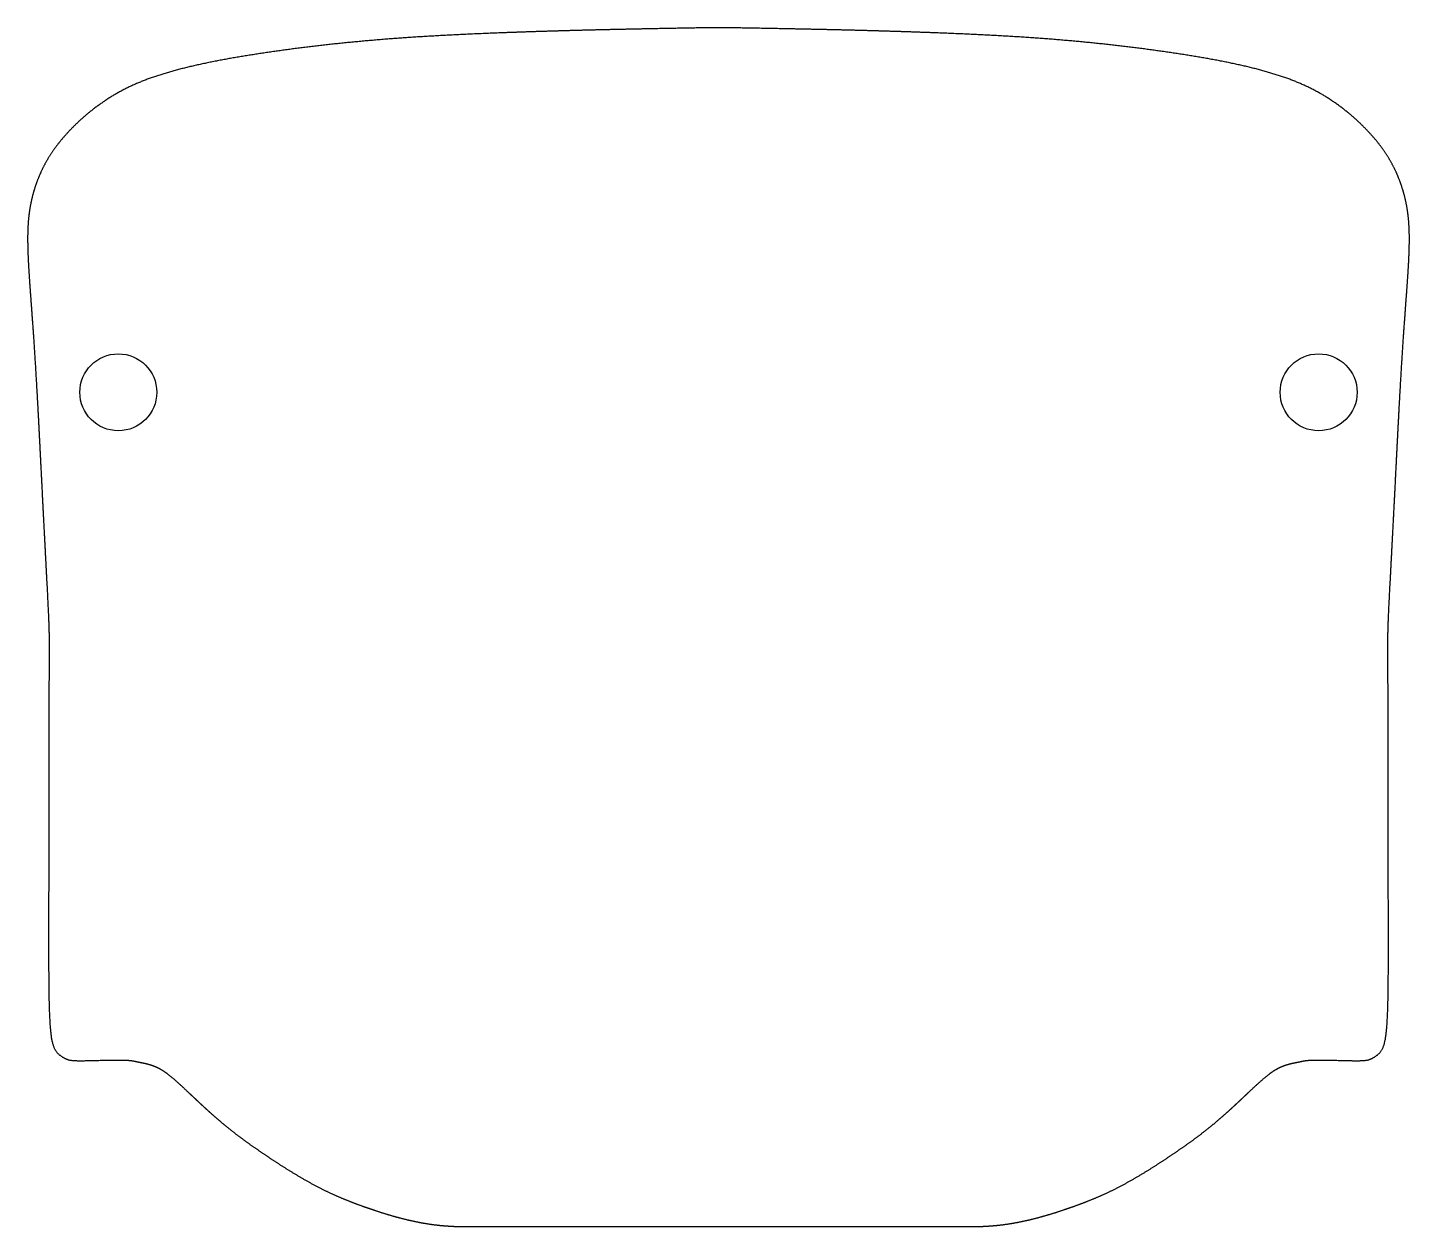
# Model space of a CAD drawing. Header units: millimetres. Extents: x -126 to 126, y -106 to 112.
import ezdxf

# ---------------------------------------------------------------- set-up
doc = ezdxf.new("R2010")
doc.units = ezdxf.units.MM
doc.layers.get('0').update_dxf_attribs({"linetype": 'CONTINUOUS'})

msp = doc.modelspace()

# ---------------------------------------------------------------- linework, layer by layer
msp.add_line((-48.21, -105.78), (47.82, -105.78))
for centre in [(-109.42, 45.93), (109.03, 45.93)]:
    msp.add_circle(centre, 7)
for points in [[(-0.19, 112.25), (-1, 112.24), (-2.6, 112.22), (-5, 112.18), (-8.18, 112.13), (-12.13, 112.05), (-16.05, 111.97), (-19.93, 111.89), (-23.79, 111.8), (-27.6, 111.7), (-31.38, 111.59), (-35.12, 111.47), (-38.82, 111.34), (-42.46, 111.2), (-46.05, 111.05), (-49.58, 110.87), (-53.04, 110.68), (-56.44, 110.47), (-59.78, 110.23), (-63.06, 109.96), (-66.3, 109.67), (-69.51, 109.35), (-72.71, 108.99), (-75.9, 108.61), (-79.09, 108.2), (-82.29, 107.74), (-85.49, 107.26), (-88.66, 106.73), (-91.78, 106.15), (-94.81, 105.53), (-97.72, 104.85), (-100.48, 104.1), (-103.06, 103.29), (-105.46, 102.38), (-107.69, 101.39), (-109.78, 100.28), (-111.75, 99.07), (-113.63, 97.73), (-115.42, 96.29), (-117.11, 94.76), (-118.67, 93.16), (-120.08, 91.54), (-121.31, 89.91), (-122.34, 88.3), (-123.2, 86.71), (-123.9, 85.14), (-124.49, 83.58), (-124.97, 81.99), (-125.37, 80.34), (-125.67, 78.58), (-125.86, 76.67), (-125.94, 74.58), (-125.92, 72.28), (-125.82, 69.76), (-125.65, 67.01), (-125.44, 64.04), (-125.2, 60.84), (-124.95, 57.41), (-124.71, 53.78), (-124.47, 49.95), (-124.23, 45.94), (-124, 41.76), (-123.78, 37.47), (-123.56, 33.11), (-123.34, 28.73), (-123.12, 24.41), (-122.91, 20.26), (-122.7, 16.37), (-122.52, 12.83), (-122.35, 9.72), (-122.22, 7.07), (-122.11, 4.87), (-122.05, 3.04), (-122.01, 1.43), (-122, -0.2), (-122, -2.08), (-122.02, -4.4), (-122.04, -7.29), (-122.05, -10.77), (-122.07, -14.8), (-122.08, -19.29), (-122.08, -24.1), (-122.09, -29.08), (-122.09, -34.07), (-122.09, -38.91), (-122.09, -43.48), (-122.1, -47.71), (-122.1, -51.56), (-122.1, -55.05), (-122.1, -58.2), (-122.09, -61.05), (-122.06, -63.65), (-122.01, -66.02), (-121.92, -68.16), (-121.8, -70.05), (-121.61, -71.64), (-121.32, -72.9), (-120.9, -73.84), (-120.29, -74.53), (-119.53, -75.03), (-118.85, -75.37), (-118.29, -75.58), (-117.29, -75.66), (-115.44, -75.65), (-112.97, -75.58), (-110.41, -75.52), (-108.36, -75.51), (-107.14, -75.59), (-106.51, -75.72), (-105.8, -75.88), (-104.73, -76.07), (-103.47, -76.38), (-102.22, -76.86), (-101, -77.59), (-99.74, -78.58), (-98.36, -79.81), (-96.86, -81.22), (-95.26, -82.73), (-93.63, -84.25), (-92.03, -85.69), (-90.47, -87.04), (-88.91, -88.3), (-87.31, -89.53), (-85.6, -90.77), (-83.75, -92.07), (-81.76, -93.41), (-79.66, -94.78), (-77.53, -96.11), (-75.42, -97.35), (-73.37, -98.48), (-71.4, -99.47), (-69.51, -100.33), (-67.65, -101.1), (-65.81, -101.8), (-63.93, -102.47), (-62.02, -103.11), (-60.07, -103.72), (-58.1, -104.27), (-56.11, -104.76), (-54.12, -105.16), (-52.14, -105.47), (-50.56, -105.64), (-49.38, -105.72), (-48.6, -105.76), (-48.21, -105.78)], [(47.82, -105.78), (48.22, -105.76), (49, -105.72), (50.18, -105.64), (51.76, -105.47), (53.74, -105.16), (55.73, -104.76), (57.71, -104.27), (59.69, -103.72), (61.64, -103.11), (63.55, -102.47), (65.42, -101.8), (67.27, -101.1), (69.12, -100.33), (71.02, -99.47), (72.98, -98.48), (75.03, -97.35), (77.15, -96.11), (79.28, -94.78), (81.37, -93.41), (83.36, -92.07), (85.22, -90.77), (86.93, -89.53), (88.53, -88.3), (90.09, -87.04), (91.65, -85.69), (93.25, -84.25), (94.88, -82.73), (96.47, -81.22), (97.98, -79.81), (99.36, -78.58), (100.62, -77.59), (101.84, -76.86), (103.09, -76.38), (104.35, -76.07), (105.41, -75.88), (106.13, -75.72), (106.76, -75.59), (107.97, -75.51), (110.03, -75.52), (112.58, -75.58), (115.06, -75.65), (116.91, -75.66), (117.91, -75.58), (118.47, -75.37), (119.14, -75.03), (119.91, -74.53), (120.52, -73.84), (120.94, -72.9), (121.22, -71.64), (121.41, -70.05), (121.54, -68.16), (121.63, -66.02), (121.68, -63.65), (121.71, -61.05), (121.72, -58.2), (121.72, -55.05), (121.72, -51.56), (121.71, -47.71), (121.71, -43.48), (121.71, -38.91), (121.7, -34.07), (121.7, -29.08), (121.7, -24.1), (121.69, -19.29), (121.68, -14.8), (121.67, -10.77), (121.65, -7.29), (121.64, -4.4), (121.62, -2.08), (121.62, -0.2), (121.63, 1.43), (121.66, 3.04), (121.73, 4.87), (121.83, 7.07), (121.97, 9.72), (122.13, 12.83), (122.32, 16.37), (122.52, 20.26), (122.74, 24.41), (122.96, 28.73), (123.18, 33.11), (123.4, 37.47), (123.62, 41.76), (123.85, 45.94), (124.08, 49.95), (124.32, 53.78), (124.57, 57.41), (124.82, 60.84), (125.05, 64.04), (125.27, 67.01), (125.44, 69.76), (125.54, 72.28), (125.56, 74.58), (125.48, 76.67), (125.28, 78.58), (124.99, 80.34), (124.59, 81.99), (124.1, 83.58), (123.52, 85.14), (122.82, 86.71), (121.96, 88.3), (120.93, 89.91), (119.7, 91.54), (118.29, 93.16), (116.72, 94.76), (115.03, 96.29), (113.25, 97.73), (111.37, 99.07), (109.4, 100.28), (107.31, 101.39), (105.08, 102.38), (102.68, 103.29), (100.09, 104.1), (97.34, 104.85), (94.43, 105.53), (91.4, 106.15), (88.28, 106.73), (85.1, 107.26), (81.91, 107.74), (78.71, 108.2), (75.51, 108.61), (72.32, 108.99), (69.13, 109.35), (65.92, 109.67), (62.68, 109.96), (59.4, 110.23), (56.06, 110.47), (52.66, 110.68), (49.19, 110.87), (45.67, 111.05), (42.08, 111.2), (38.43, 111.34), (34.74, 111.47), (31, 111.59), (27.22, 111.7), (23.4, 111.8), (19.55, 111.89), (15.67, 111.97), (11.75, 112.05), (7.8, 112.13), (4.62, 112.18), (2.22, 112.22), (0.61, 112.24), (-0.19, 112.25)]]:
    msp.add_open_spline(points, degree=5)

doc.saveas('drawing.dxf')
